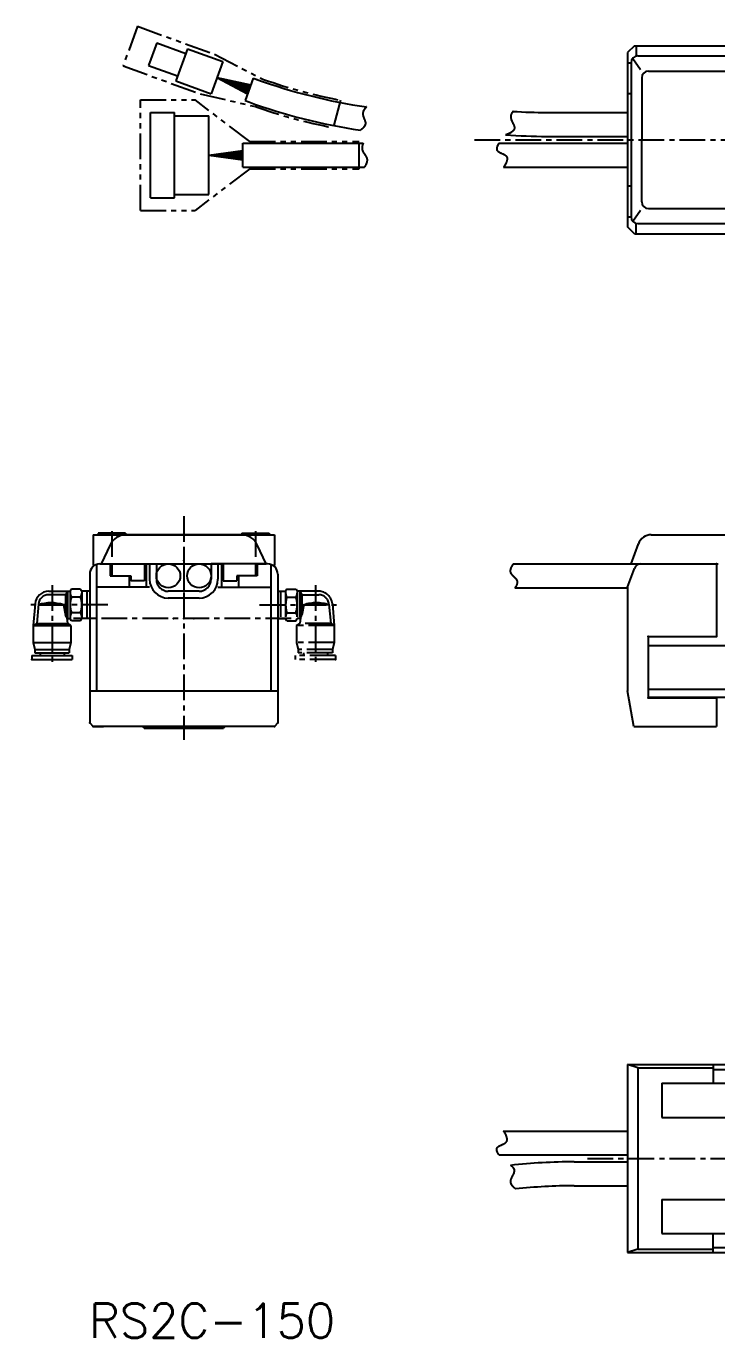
# Model space of a CAD drawing. Extents: x -697 to -136, y 122 to 519.
# Drawn here: x -696.9 to -495, y 121.5 to 505 of the extents above; entities that cross this region are included whole.
import ezdxf

# ---------------------------------------------------------------- set-up
doc = ezdxf.new("R2010")
doc.units = 0
for name, pattern in [('CENTER', [12, 7.5, -1.5, 1.5, -1.5]), ('CONTINOUS', [0]), ('PHANTOM', [15, 7.5, -1.5, 1.5, -1.5, 1.5, -1.5])]:
    doc.linetypes.add(name, pattern=pattern)
doc.layers.get('0').update_dxf_attribs({"linetype": 'CONTINUOUS'})
doc.layers.add('CENTER', color=1, linetype='CENTER')
doc.styles.get("Standard").update_dxf_attribs({"font": 'txt', "bigfont": 'EXTFONT'})

msp = doc.modelspace()

# ---------------------------------------------------------------- linework, layer by layer
at = {"color": 3, "linetype": 'PHANTOM'}
for p, q in [((-664.37, 504.99), (-668.58, 493.41)), ((-664.37, 504.99), (-641.82, 496.78)), ((-641.82, 496.78), (-627.47, 489.43)), ((-668.58, 493.41), (-646.03, 485.21)), ((-663.52, 451.13), (-663.52, 483.45)), ((-663.52, 483.45), (-647.52, 483.45)), ((-631.52, 471.25), (-647.52, 483.45)), ((-646.03, 485.21), (-630.31, 481.61)), ((-604.99, 483.34), (-607.17, 475.31)), ((-631.52, 471.25), (-599.52, 471.25)), ((-599.52, 463.33), (-599.52, 471.25)), ((-631.52, 463.33), (-647.52, 451.13)), ((-631.52, 463.33), (-599.52, 463.33)), ((-663.52, 451.13), (-647.52, 451.13)), ((-623.34, 339.79), (-621.04, 339.79)), ((-623.34, 339.79), (-623.34, 331.79)), ((-622.54, 339.79), (-622.54, 331.79)), ((-620.68, 340.41), (-621.04, 339.79)), ((-621.04, 339.79), (-621.04, 331.79)), ((-620.68, 340.41), (-618, 340.41)), ((-620.68, 338.1), (-618, 338.1)), ((-618, 340.41), (-617.64, 339.79)), ((-611.36, 339.79), (-617.64, 339.79)), ((-617.64, 339.79), (-617.64, 331.79)), ((-616.84, 339.79), (-616.26, 338.79)), ((-616.84, 339.79), (-616.84, 331.79)), ((-616.26, 338.79), (-616.26, 332.79)), ((-616.26, 338.79), (-611.35, 338.79)), ((-615.7, 335.79), (-616.26, 332.79)), ((-608.34, 335.79), (-615.7, 335.79)), ((-608.37, 336.06), (-607.84, 330.36)), ((-607.37, 336.12), (-606.84, 329.79)), ((-623.34, 331.79), (-621.04, 331.79)), ((-620.68, 331.17), (-621.04, 331.79)), ((-620.68, 333.48), (-618, 333.48)), ((-620.68, 331.17), (-618, 331.17)), ((-618, 331.17), (-617.64, 331.79)), ((-617.84, 329.79), (-616.84, 330.36)), ((-606.84, 329.79), (-617.84, 329.79)), ((-617.84, 329.79), (-617.84, 324.79)), ((-616.84, 331.79), (-617.64, 331.79)), ((-616.84, 331.79), (-616.26, 332.79)), ((-616.69, 332.06), (-616.84, 330.36)), ((-607.84, 330.36), (-616.84, 330.36)), ((-606.84, 329.79), (-607.84, 330.36)), ((-606.84, 329.79), (-606.84, 324.79)), ((-606.84, 324.79), (-617.84, 324.79)), ((-617.84, 324.79), (-617.34, 322.79)), ((-607.34, 322.79), (-617.34, 322.79)), ((-617.34, 322.79), (-617.34, 321.79)), ((-606.84, 324.79), (-607.34, 322.79)), ((-607.34, 322.79), (-607.34, 321.79)), ((-618.24, 320.99), (-618.24, 319.79)), ((-606.44, 320.99), (-618.24, 320.99)), ((-606.44, 319.79), (-618.24, 319.79)), ((-607.34, 321.79), (-617.34, 321.79)), ((-615.84, 321.79), (-615.84, 320.99)), ((-608.84, 321.79), (-608.84, 320.99)), ((-606.44, 320.99), (-606.44, 319.79))]:
    msp.add_line(p, q, dxfattribs=at)
at = {"color": 7, "linetype": 'CONTINOUS'}
for p, q in [((-658.7, 500.1), (-661.1, 493.52)), ((-658.7, 500.1), (-650.25, 497.02)), ((-519.02, 499.29), (-521.02, 497.29)), ((-519.02, 499.29), (-488.02, 499.29)), ((-518.54, 499.29), (-518.54, 496.49)), ((-649.73, 498.43), (-653.15, 489.03)), ((-649.73, 498.43), (-639.4, 494.67)), ((-521.02, 497.29), (-521.02, 446.29)), ((-519.53, 495.59), (-517.29, 492.37)), ((-518.02, 496.29), (-414.36, 496.29)), ((-503.02, 496.29), (-378.02, 496.29)), ((-661.1, 493.52), (-652.64, 490.44)), ((-639.4, 494.67), (-642.82, 485.27)), ((-521.02, 494.29), (-520.06, 494.29)), ((-520.02, 494.29), (-520.02, 449.29)), ((-514.92, 491.9), (-419.77, 491.9)), ((-653.15, 489.03), (-642.82, 485.27)), ((-641.11, 489.97), (-631.35, 487.54)), ((-641.11, 489.97), (-631.71, 486.55)), ((-641.11, 489.97), (-631.47, 487.21)), ((-641.11, 489.97), (-631.59, 486.88)), ((-641.11, 489.97), (-631.23, 487.87)), ((-641.11, 489.97), (-632.19, 485.23)), ((-641.11, 489.97), (-631.83, 486.22)), ((-641.11, 489.97), (-632.07, 485.56)), ((-641.11, 489.97), (-631.95, 485.89)), ((-641.11, 489.97), (-631.71, 486.55)), ((-630.51, 489.84), (-632.91, 483.26)), ((-630.51, 489.84), (-629.41, 489.44)), ((-516.92, 489.9), (-516.92, 471.79)), ((-632.91, 483.26), (-631.81, 482.86)), ((-521.02, 485.29), (-520.16, 485.29)), ((-660.52, 479.79), (-653.52, 479.79)), ((-660.52, 454.79), (-660.52, 479.79)), ((-653.52, 454.79), (-653.52, 479.79)), ((-544.69, 479.79), (-521.02, 479.79)), ((-653.52, 478.79), (-643.52, 478.79)), ((-643.52, 455.79), (-643.52, 478.75)), ((-544.69, 472.79), (-521.02, 472.79)), ((-516.92, 453.67), (-516.92, 471.79)), ((-643.52, 467.29), (-633.52, 468.69)), ((-643.52, 467.29), (-633.52, 468.34)), ((-643.52, 467.29), (-633.52, 467.99)), ((-633.52, 470.79), (-598.4, 470.79)), ((-633.52, 463.79), (-633.52, 470.79)), ((-558.63, 470.79), (-521.02, 470.79)), ((-643.52, 467.29), (-633.52, 467.64)), ((-643.52, 467.29), (-633.52, 466.94)), ((-643.52, 467.29), (-633.52, 466.59)), ((-643.52, 467.29), (-633.52, 466.24)), ((-643.52, 467.29), (-633.52, 465.88)), ((-643.52, 467.29), (-633.52, 467.29)), ((-643.52, 467.29), (-633.52, 467.29)), ((-633.52, 463.79), (-597.98, 463.79)), ((-557.28, 463.79), (-521.02, 463.79)), ((-521.02, 458.29), (-520.16, 458.29)), ((-660.52, 454.79), (-653.52, 454.79)), ((-653.52, 455.79), (-643.52, 455.79)), ((-521.02, 449.29), (-520.06, 449.29)), ((-519.53, 447.98), (-517.29, 451.2)), ((-514.92, 451.67), (-419.77, 451.67)), ((-519.02, 444.29), (-521.02, 446.29)), ((-518.54, 444.29), (-518.54, 447.09)), ((-518.02, 447.29), (-414.36, 447.29)), ((-503.02, 447.29), (-378.02, 447.29)), ((-519.02, 444.29), (-488.02, 444.29)), ((-667.84, 356.79), (-675.84, 356.79)), ((-675.84, 356.79), (-675.84, 356.29)), ((-667.84, 356.79), (-667.84, 356.29)), ((-633.84, 356.79), (-625.84, 356.79)), ((-633.84, 356.79), (-633.84, 356.29)), ((-625.84, 356.79), (-625.84, 356.29)), ((-677.34, 356.29), (-677.34, 347.33)), ((-677.34, 356.29), (-624.34, 356.29)), ((-674.92, 347.79), (-672.3, 353.4)), ((-633.91, 356.29), (-667.77, 356.29)), ((-667.34, 356.33), (-667.34, 356.24)), ((-634.34, 356.33), (-634.34, 356.3)), ((-626.76, 347.79), (-629.38, 353.4)), ((-624.34, 356.29), (-624.34, 347.33)), ((-520.02, 347.79), (-517.88, 353.66)), ((-514.12, 356.29), (-405.49, 356.29)), ((-676.34, 347.62), (-676.34, 310.63)), ((-675.34, 347.79), (-658.84, 347.79)), ((-674.92, 347.79), (-671.84, 347.79)), ((-672.34, 347.79), (-672.34, 344.29)), ((-671.84, 347.79), (-671.84, 344.29)), ((-662.34, 347.79), (-662.34, 342.79)), ((-662.34, 347.79), (-639.34, 347.79)), ((-661.84, 347.79), (-661.84, 340.99)), ((-660.84, 347.79), (-660.84, 343.29)), ((-658.84, 347.79), (-658.84, 343.29)), ((-642.84, 347.79), (-642.84, 343.29)), ((-626.34, 347.79), (-642.84, 347.79)), ((-640.84, 347.79), (-640.84, 343.29)), ((-639.84, 347.79), (-639.84, 340.99)), ((-639.34, 347.79), (-639.34, 342.79)), ((-629.84, 347.79), (-629.84, 344.29)), ((-629.84, 347.79), (-626.76, 347.79)), ((-629.34, 347.79), (-629.34, 344.29)), ((-625.34, 347.62), (-625.34, 310.63)), ((-554.44, 347.79), (-509.4, 347.79)), ((-521.02, 340.99), (-519.02, 346.47)), ((-520.02, 347.79), (-494.52, 347.79)), ((-517.14, 347.79), (-495.02, 347.79)), ((-495.02, 347.79), (-495.02, 326.59)), ((-678.34, 344.79), (-678.34, 303.36)), ((-672.34, 344.29), (-666.84, 344.29)), ((-671.84, 344.29), (-666.34, 344.29)), ((-666.84, 344.29), (-666.84, 340.99)), ((-666.34, 344.29), (-666.34, 342.79)), ((-662.34, 342.79), (-666.34, 342.79)), ((-639.34, 342.79), (-635.34, 342.79)), ((-635.34, 344.29), (-635.34, 342.79)), ((-629.84, 344.29), (-635.34, 344.29)), ((-629.34, 344.29), (-634.84, 344.29)), ((-634.84, 344.29), (-634.84, 340.99)), ((-623.34, 344.79), (-623.34, 301.29)), ((-690.33, 339.79), (-684.04, 339.79)), ((-685.42, 338.79), (-690.33, 338.79)), ((-684.84, 339.79), (-685.42, 338.79)), ((-685.42, 338.79), (-685.42, 332.79)), ((-684.84, 339.79), (-684.84, 331.79)), ((-683.68, 340.41), (-684.04, 339.79)), ((-684.04, 339.79), (-684.04, 331.79)), ((-681, 340.41), (-683.68, 340.41)), ((-681, 338.1), (-683.68, 338.1)), ((-681, 340.41), (-680.64, 339.79)), ((-680.64, 339.79), (-680.64, 331.79)), ((-678.34, 339.79), (-680.64, 339.79)), ((-679.14, 339.79), (-679.14, 331.79)), ((-678.34, 339.79), (-678.34, 331.79)), ((-660.84, 340.99), (-676.34, 340.99)), ((-661.84, 340.99), (-666.84, 340.99)), ((-646.34, 339.79), (-655.34, 339.79)), ((-646.34, 337.79), (-655.34, 337.79)), ((-640.84, 340.99), (-625.34, 340.99)), ((-639.84, 340.99), (-634.84, 340.99)), ((-553.98, 340.79), (-521.34, 340.79)), ((-521.02, 340.99), (-521.02, 310.63)), ((-694.31, 336.12), (-694.84, 329.79)), ((-693.32, 336.06), (-693.84, 330.36)), ((-693.34, 335.79), (-685.99, 335.79)), ((-685.99, 335.79), (-685.42, 332.79)), ((-694.84, 329.79), (-693.84, 330.36)), ((-694.84, 329.79), (-694.84, 324.79)), ((-694.84, 329.79), (-683.84, 329.79)), ((-693.84, 330.36), (-684.84, 330.36)), ((-684.84, 331.79), (-685.42, 332.79)), ((-685, 332.06), (-684.84, 330.36)), ((-684.84, 331.79), (-684.04, 331.79)), ((-683.84, 329.79), (-684.84, 330.36)), ((-683.68, 331.17), (-684.04, 331.79)), ((-683.84, 329.79), (-683.84, 324.79)), ((-681, 333.48), (-683.68, 333.48)), ((-681, 331.17), (-683.68, 331.17)), ((-681, 331.17), (-680.64, 331.79)), ((-678.34, 331.79), (-680.64, 331.79)), ((-515.02, 326.59), (-495.02, 326.59)), ((-515.02, 326.59), (-515.02, 308.59)), ((-694.84, 324.79), (-694.34, 322.79)), ((-694.84, 324.79), (-683.84, 324.79)), ((-694.34, 322.79), (-694.34, 321.79)), ((-694.34, 322.79), (-684.34, 322.79)), ((-683.84, 324.79), (-684.34, 322.79)), ((-684.34, 322.79), (-684.34, 321.79)), ((-514.82, 323.96), (-144.52, 323.96)), ((-695.24, 320.99), (-695.24, 319.79)), ((-695.24, 320.99), (-683.44, 320.99)), ((-695.24, 319.79), (-683.44, 319.79)), ((-694.34, 321.79), (-684.34, 321.79)), ((-692.84, 321.79), (-692.84, 320.99)), ((-685.84, 321.79), (-685.84, 320.99)), ((-683.44, 320.99), (-683.44, 319.79)), ((-678.34, 310.63), (-623.34, 310.63)), ((-519.19, 300.29), (-521.02, 310.63)), ((-514.82, 311.12), (-144.52, 311.12)), ((-678.34, 308.59), (-678.34, 301.29)), ((-515.02, 308.59), (-495.02, 308.59)), ((-514.82, 308.79), (-144.52, 308.79)), ((-495.02, 308.59), (-495.02, 300.29)), ((-678.34, 301.29), (-677.34, 300.29)), ((-678.34, 301.29), (-677.34, 300.29)), ((-624.34, 300.29), (-677.34, 300.29)), ((-677.34, 300.29), (-674.34, 300.29)), ((-662.84, 300.29), (-638.84, 300.29)), ((-662.44, 299.79), (-662.84, 300.19)), ((-662.44, 299.79), (-639.24, 299.79)), ((-638.84, 300.19), (-639.24, 299.79)), ((-623.34, 301.29), (-624.34, 300.29)), ((-519.19, 300.29), (-495.02, 300.29)), ((-521.02, 201.46), (-521.02, 146.46)), ((-521.02, 201.46), (-141.02, 201.46)), ((-518.02, 200.46), (-521.02, 201.46)), ((-518.02, 200.46), (-518.02, 147.46)), ((-518.02, 200.46), (-496.02, 200.46)), ((-496.02, 201.46), (-496.02, 195.96)), ((-496.02, 199.96), (-165.02, 199.96)), ((-511.02, 195.96), (-511.02, 185.96)), ((-511.02, 195.96), (-145.52, 195.96)), ((-511.02, 185.96), (-145.52, 185.96)), ((-557.28, 181.96), (-521.02, 181.96)), ((-558.63, 174.96), (-521.02, 174.96)), ((-536.69, 172.96), (-521.02, 172.96)), ((-536.69, 165.96), (-521.02, 165.96)), ((-511.02, 161.96), (-145.52, 161.96)), ((-511.02, 161.96), (-511.02, 151.96)), ((-511.02, 151.96), (-145.52, 151.96)), ((-496.02, 146.46), (-496.02, 151.96)), ((-518.02, 147.46), (-521.02, 146.46)), ((-521.02, 146.46), (-141.02, 146.46)), ((-518.02, 147.46), (-496.02, 147.46)), ((-496.02, 147.96), (-165.02, 147.96))]:
    msp.add_line(p, q, dxfattribs=at)
at = {"color": 7}
for points in [[(-597.41, 481.41, 0), (-597.44, 481.38, 0), (-597.47, 481.35, 0), (-597.49, 481.32, 0), (-597.52, 481.29, 0), (-597.55, 481.26, 0), (-597.58, 481.23, 0), (-597.61, 481.2, 0), (-597.63, 481.17, 0), (-597.66, 481.14, 0), (-597.69, 481.1, 0), (-597.71, 481.07, 0), (-597.74, 481.04, 0), (-597.77, 481.01, 0), (-597.79, 480.97, 0), (-597.82, 480.94, 0), (-597.85, 480.91, 0), (-597.87, 480.87, 0), (-597.9, 480.84, 0), (-597.92, 480.81, 0), (-597.95, 480.77, 0), (-597.97, 480.74, 0), (-598, 480.7, 0), (-598.02, 480.67, 0), (-598.04, 480.63, 0), (-598.07, 480.6, 0), (-598.09, 480.56, 0), (-598.11, 480.52, 0), (-598.13, 480.49, 0), (-598.15, 480.45, 0), (-598.17, 480.42, 0), (-598.19, 480.38, 0), (-598.21, 480.34, 0), (-598.23, 480.31, 0), (-598.25, 480.27, 0), (-598.27, 480.23, 0), (-598.28, 480.19, 0), (-598.3, 480.16, 0), (-598.32, 480.12, 0), (-598.33, 480.08, 0), (-598.35, 480.04, 0), (-598.36, 480, 0), (-598.37, 479.97, 0), (-598.38, 479.93, 0), (-598.4, 479.89, 0), (-598.41, 479.85, 0), (-598.42, 479.81, 0), (-598.43, 479.77, 0), (-598.44, 479.74, 0), (-598.44, 479.7, 0), (-598.45, 479.66, 0), (-598.46, 479.62, 0), (-598.46, 479.58, 0), (-598.47, 479.54, 0), (-598.47, 479.5, 0), (-598.47, 479.46, 0), (-598.47, 479.42, 0), (-598.47, 479.38, 0), (-598.47, 479.35, 0), (-598.47, 479.31, 0), (-598.47, 479.27, 0), (-598.47, 479.23, 0), (-598.46, 479.19, 0), (-598.46, 479.15, 0), (-598.45, 479.11, 0), (-598.45, 479.07, 0), (-598.44, 479.03, 0), (-598.43, 478.99, 0), (-598.42, 478.95, 0), (-598.41, 478.91, 0), (-598.4, 478.87, 0), (-598.39, 478.83, 0), (-598.38, 478.79, 0), (-598.37, 478.75, 0), (-598.36, 478.71, 0), (-598.35, 478.68, 0), (-598.34, 478.64, 0), (-598.32, 478.6, 0), (-598.31, 478.56, 0), (-598.3, 478.52, 0), (-598.28, 478.48, 0), (-598.27, 478.44, 0), (-598.25, 478.4, 0), (-598.24, 478.36, 0), (-598.22, 478.32, 0), (-598.21, 478.28, 0), (-598.19, 478.24, 0), (-598.17, 478.2, 0), (-598.16, 478.16, 0), (-598.14, 478.12, 0), (-598.13, 478.08, 0), (-598.11, 478.04, 0), (-598.09, 478, 0), (-598.08, 477.96, 0), (-598.06, 477.92, 0), (-598.04, 477.88, 0), (-598.03, 477.85, 0), (-598.01, 477.81, 0), (-598, 477.77, 0), (-597.98, 477.73, 0), (-597.97, 477.69, 0), (-597.95, 477.65, 0), (-597.93, 477.61, 0), (-597.92, 477.57, 0), (-597.9, 477.53, 0), (-597.89, 477.49, 0), (-597.88, 477.45, 0), (-597.86, 477.41, 0), (-597.85, 477.37, 0), (-597.84, 477.34, 0), (-597.83, 477.3, 0), (-597.81, 477.26, 0), (-597.8, 477.22, 0), (-597.79, 477.18, 0), (-597.78, 477.14, 0), (-597.77, 477.1, 0), (-597.76, 477.06, 0), (-597.75, 477.03, 0), (-597.75, 476.99, 0), (-597.74, 476.95, 0), (-597.73, 476.91, 0), (-597.73, 476.87, 0), (-597.72, 476.83, 0), (-597.72, 476.8, 0), (-597.71, 476.76, 0), (-597.71, 476.72, 0), (-597.71, 476.68, 0), (-597.71, 476.64, 0), (-597.71, 476.61, 0), (-597.71, 476.57, 0), (-597.71, 476.53, 0), (-597.71, 476.49, 0), (-597.72, 476.46, 0), (-597.72, 476.42, 0), (-597.73, 476.38, 0), (-597.74, 476.35, 0), (-597.74, 476.31, 0), (-597.75, 476.27, 0), (-597.76, 476.23, 0), (-597.77, 476.2, 0), (-597.79, 476.16, 0), (-597.8, 476.12, 0), (-597.81, 476.09, 0), (-597.83, 476.05, 0), (-597.84, 476.01, 0), (-597.86, 475.98, 0), (-597.88, 475.94, 0), (-597.89, 475.91, 0), (-597.91, 475.87, 0), (-597.93, 475.84, 0), (-597.95, 475.8, 0), (-597.97, 475.77, 0), (-598, 475.73, 0), (-598.02, 475.7, 0), (-598.04, 475.66, 0), (-598.07, 475.63, 0), (-598.09, 475.6, 0), (-598.11, 475.56, 0), (-598.14, 475.53, 0), (-598.17, 475.49, 0), (-598.19, 475.46, 0), (-598.22, 475.43, 0), (-598.25, 475.4, 0), (-598.27, 475.36, 0), (-598.3, 475.33, 0), (-598.33, 475.3, 0), (-598.36, 475.27, 0), (-598.39, 475.24, 0), (-598.42, 475.21, 0), (-598.45, 475.18, 0), (-598.48, 475.15, 0), (-598.51, 475.12, 0), (-598.55, 475.09, 0), (-598.58, 475.06, 0), (-598.61, 475.03, 0), (-598.64, 475, 0), (-598.68, 474.97, 0), (-598.71, 474.94, 0), (-598.74, 474.92, 0), (-598.77, 474.89, 0), (-598.81, 474.86, 0), (-598.84, 474.84, 0), (-598.88, 474.81, 0), (-598.91, 474.78, 0), (-598.94, 474.76, 0), (-598.98, 474.73, 0), (-599.01, 474.71, 0), (-599.04, 474.69, 0), (-599.08, 474.66, 0), (-599.11, 474.64, 0), (-599.14, 474.62, 0), (-599.18, 474.59, 0)], [(-554.52, 480.09, 0), (-554.55, 480.06, 0), (-554.58, 480.02, 0), (-554.61, 479.99, 0), (-554.64, 479.96, 0), (-554.67, 479.92, 0), (-554.7, 479.89, 0), (-554.73, 479.85, 0), (-554.75, 479.81, 0), (-554.78, 479.78, 0), (-554.8, 479.74, 0), (-554.83, 479.7, 0), (-554.86, 479.66, 0), (-554.88, 479.62, 0), (-554.9, 479.58, 0), (-554.93, 479.55, 0), (-554.95, 479.5, 0), (-554.97, 479.46, 0), (-554.99, 479.42, 0), (-555.01, 479.38, 0), (-555.03, 479.34, 0), (-555.05, 479.3, 0), (-555.07, 479.26, 0), (-555.08, 479.21, 0), (-555.1, 479.17, 0), (-555.11, 479.13, 0), (-555.13, 479.08, 0), (-555.14, 479.04, 0), (-555.15, 479, 0), (-555.16, 478.95, 0), (-555.17, 478.91, 0), (-555.18, 478.87, 0), (-555.19, 478.82, 0), (-555.2, 478.78, 0), (-555.2, 478.73, 0), (-555.21, 478.69, 0), (-555.21, 478.64, 0), (-555.22, 478.6, 0), (-555.22, 478.55, 0), (-555.22, 478.51, 0), (-555.22, 478.46, 0), (-555.21, 478.42, 0), (-555.21, 478.37, 0), (-555.21, 478.33, 0), (-555.2, 478.28, 0), (-555.19, 478.24, 0), (-555.19, 478.19, 0), (-555.18, 478.15, 0), (-555.17, 478.1, 0), (-555.16, 478.06, 0), (-555.15, 478.01, 0), (-555.14, 477.97, 0), (-555.12, 477.92, 0), (-555.11, 477.88, 0), (-555.1, 477.83, 0), (-555.08, 477.79, 0), (-555.07, 477.74, 0), (-555.05, 477.7, 0), (-555.04, 477.65, 0), (-555.02, 477.61, 0), (-555, 477.56, 0), (-554.98, 477.52, 0), (-554.97, 477.47, 0), (-554.95, 477.43, 0), (-554.93, 477.38, 0), (-554.91, 477.34, 0), (-554.89, 477.29, 0), (-554.87, 477.25, 0), (-554.85, 477.2, 0), (-554.83, 477.16, 0), (-554.8, 477.12, 0), (-554.78, 477.07, 0), (-554.76, 477.03, 0), (-554.74, 476.98, 0), (-554.72, 476.94, 0), (-554.7, 476.89, 0), (-554.68, 476.85, 0), (-554.65, 476.81, 0), (-554.63, 476.76, 0), (-554.61, 476.72, 0), (-554.59, 476.68, 0), (-554.57, 476.63, 0), (-554.55, 476.59, 0), (-554.52, 476.55, 0), (-554.5, 476.5, 0), (-554.48, 476.46, 0), (-554.46, 476.42, 0), (-554.44, 476.37, 0), (-554.42, 476.33, 0), (-554.4, 476.29, 0), (-554.38, 476.25, 0), (-554.37, 476.21, 0), (-554.35, 476.16, 0), (-554.33, 476.12, 0), (-554.31, 476.08, 0), (-554.3, 476.04, 0), (-554.28, 476, 0), (-554.27, 475.96, 0), (-554.25, 475.91, 0), (-554.24, 475.87, 0), (-554.22, 475.83, 0), (-554.21, 475.79, 0), (-554.2, 475.75, 0), (-554.19, 475.71, 0), (-554.18, 475.67, 0), (-554.17, 475.63, 0), (-554.16, 475.59, 0), (-554.15, 475.55, 0), (-554.15, 475.51, 0), (-554.14, 475.48, 0), (-554.14, 475.44, 0), (-554.13, 475.4, 0), (-554.13, 475.36, 0), (-554.13, 475.32, 0), (-554.13, 475.28, 0), (-554.13, 475.25, 0), (-554.13, 475.21, 0), (-554.13, 475.17, 0), (-554.14, 475.13, 0), (-554.14, 475.1, 0), (-554.15, 475.06, 0), (-554.16, 475.02, 0), (-554.17, 474.99, 0), (-554.18, 474.95, 0), (-554.2, 474.92, 0), (-554.21, 474.88, 0), (-554.22, 474.84, 0), (-554.24, 474.81, 0), (-554.26, 474.77, 0), (-554.28, 474.74, 0), (-554.3, 474.71, 0), (-554.32, 474.67, 0), (-554.34, 474.64, 0), (-554.36, 474.6, 0), (-554.39, 474.57, 0), (-554.41, 474.54, 0), (-554.44, 474.51, 0), (-554.47, 474.47, 0), (-554.5, 474.44, 0), (-554.52, 474.41, 0), (-554.55, 474.38, 0), (-554.59, 474.35, 0), (-554.62, 474.32, 0), (-554.65, 474.29, 0), (-554.68, 474.25, 0), (-554.72, 474.23, 0), (-554.75, 474.2, 0), (-554.79, 474.17, 0), (-554.83, 474.14, 0), (-554.86, 474.11, 0), (-554.9, 474.08, 0), (-554.94, 474.05, 0), (-554.98, 474.02, 0), (-555.02, 474, 0), (-555.06, 473.97, 0), (-555.1, 473.94, 0), (-555.14, 473.92, 0), (-555.18, 473.89, 0), (-555.22, 473.86, 0), (-555.27, 473.84, 0), (-555.31, 473.81, 0), (-555.35, 473.79, 0), (-555.4, 473.76, 0), (-555.44, 473.74, 0), (-555.49, 473.72, 0), (-555.53, 473.69, 0), (-555.58, 473.67, 0), (-555.62, 473.65, 0), (-555.67, 473.62, 0), (-555.71, 473.6, 0), (-555.76, 473.58, 0), (-555.8, 473.56, 0), (-555.85, 473.54, 0), (-555.89, 473.52, 0), (-555.94, 473.5, 0), (-555.99, 473.48, 0), (-556.03, 473.46, 0), (-556.08, 473.44, 0), (-556.12, 473.42, 0), (-556.17, 473.4, 0), (-556.22, 473.39, 0), (-556.26, 473.37, 0), (-556.31, 473.35, 0), (-556.35, 473.34, 0), (-556.4, 473.32, 0), (-556.44, 473.31, 0), (-556.48, 473.29, 0), (-556.53, 473.27, 0), (-556.57, 473.26, 0), (-556.62, 473.25, 0), (-556.66, 473.23, 0), (-556.7, 473.22, 0)], [(-598.38, 470.79, 0), (-598.39, 470.75, 0), (-598.41, 470.71, 0), (-598.42, 470.68, 0), (-598.44, 470.64, 0), (-598.45, 470.6, 0), (-598.46, 470.57, 0), (-598.48, 470.53, 0), (-598.49, 470.49, 0), (-598.5, 470.45, 0), (-598.51, 470.41, 0), (-598.52, 470.38, 0), (-598.54, 470.34, 0), (-598.55, 470.3, 0), (-598.56, 470.26, 0), (-598.57, 470.22, 0), (-598.58, 470.18, 0), (-598.59, 470.14, 0), (-598.6, 470.1, 0), (-598.61, 470.06, 0), (-598.62, 470.02, 0), (-598.62, 469.99, 0), (-598.63, 469.94, 0), (-598.64, 469.91, 0), (-598.64, 469.87, 0), (-598.65, 469.83, 0), (-598.66, 469.79, 0), (-598.66, 469.75, 0), (-598.67, 469.71, 0), (-598.67, 469.67, 0), (-598.67, 469.63, 0), (-598.68, 469.59, 0), (-598.68, 469.55, 0), (-598.68, 469.51, 0), (-598.68, 469.47, 0), (-598.69, 469.43, 0), (-598.69, 469.39, 0), (-598.69, 469.35, 0), (-598.69, 469.31, 0), (-598.68, 469.27, 0), (-598.68, 469.23, 0), (-598.68, 469.19, 0), (-598.68, 469.16, 0), (-598.67, 469.12, 0), (-598.67, 469.08, 0), (-598.66, 469.04, 0), (-598.66, 469, 0), (-598.65, 468.96, 0), (-598.64, 468.93, 0), (-598.63, 468.89, 0), (-598.63, 468.85, 0), (-598.62, 468.81, 0), (-598.61, 468.78, 0), (-598.6, 468.74, 0), (-598.58, 468.7, 0), (-598.57, 468.67, 0), (-598.56, 468.63, 0), (-598.54, 468.6, 0), (-598.53, 468.56, 0), (-598.51, 468.52, 0), (-598.5, 468.49, 0), (-598.48, 468.45, 0), (-598.47, 468.42, 0), (-598.45, 468.38, 0), (-598.43, 468.35, 0), (-598.41, 468.31, 0), (-598.39, 468.28, 0), (-598.38, 468.24, 0), (-598.36, 468.21, 0), (-598.34, 468.17, 0), (-598.32, 468.14, 0), (-598.3, 468.1, 0), (-598.28, 468.07, 0), (-598.25, 468.04, 0), (-598.23, 468, 0), (-598.21, 467.97, 0), (-598.19, 467.94, 0), (-598.17, 467.9, 0), (-598.15, 467.87, 0), (-598.12, 467.83, 0), (-598.1, 467.8, 0), (-598.08, 467.77, 0), (-598.06, 467.74, 0), (-598.03, 467.7, 0), (-598.01, 467.67, 0), (-597.99, 467.63, 0), (-597.96, 467.6, 0), (-597.94, 467.57, 0), (-597.92, 467.54, 0), (-597.89, 467.5, 0), (-597.87, 467.47, 0), (-597.85, 467.44, 0), (-597.83, 467.4, 0), (-597.8, 467.37, 0), (-597.78, 467.34, 0), (-597.76, 467.3, 0), (-597.74, 467.27, 0), (-597.72, 467.24, 0), (-597.69, 467.2, 0), (-597.67, 467.17, 0), (-597.65, 467.14, 0), (-597.63, 467.1, 0), (-597.61, 467.07, 0), (-597.59, 467.04, 0), (-597.57, 467, 0), (-597.55, 466.97, 0), (-597.53, 466.93, 0), (-597.51, 466.9, 0), (-597.49, 466.87, 0), (-597.47, 466.83, 0), (-597.46, 466.8, 0), (-597.44, 466.76, 0), (-597.42, 466.73, 0), (-597.41, 466.69, 0), (-597.39, 466.66, 0), (-597.38, 466.62, 0), (-597.36, 466.59, 0), (-597.35, 466.55, 0), (-597.34, 466.52, 0), (-597.32, 466.48, 0), (-597.31, 466.44, 0), (-597.3, 466.41, 0), (-597.29, 466.37, 0), (-597.28, 466.34, 0), (-597.27, 466.3, 0), (-597.27, 466.26, 0), (-597.26, 466.23, 0), (-597.25, 466.19, 0), (-597.25, 466.15, 0), (-597.24, 466.11, 0), (-597.24, 466.08, 0), (-597.23, 466.04, 0), (-597.23, 466, 0), (-597.23, 465.96, 0), (-597.23, 465.92, 0), (-597.23, 465.89, 0), (-597.23, 465.85, 0), (-597.23, 465.81, 0), (-597.23, 465.77, 0), (-597.23, 465.73, 0), (-597.24, 465.69, 0), (-597.24, 465.65, 0), (-597.24, 465.62, 0), (-597.25, 465.58, 0), (-597.25, 465.54, 0), (-597.26, 465.5, 0), (-597.27, 465.46, 0), (-597.27, 465.42, 0), (-597.28, 465.38, 0), (-597.29, 465.34, 0), (-597.3, 465.3, 0), (-597.31, 465.26, 0), (-597.32, 465.22, 0), (-597.33, 465.18, 0), (-597.34, 465.14, 0), (-597.35, 465.11, 0), (-597.36, 465.07, 0), (-597.37, 465.03, 0), (-597.38, 464.99, 0), (-597.4, 464.95, 0), (-597.41, 464.91, 0), (-597.42, 464.87, 0), (-597.44, 464.83, 0), (-597.45, 464.8, 0), (-597.47, 464.76, 0), (-597.48, 464.72, 0), (-597.5, 464.68, 0), (-597.52, 464.64, 0), (-597.53, 464.6, 0), (-597.55, 464.57, 0), (-597.57, 464.53, 0), (-597.59, 464.49, 0), (-597.6, 464.45, 0), (-597.62, 464.42, 0), (-597.64, 464.38, 0), (-597.66, 464.34, 0), (-597.68, 464.31, 0), (-597.7, 464.27, 0), (-597.72, 464.23, 0), (-597.74, 464.2, 0), (-597.75, 464.16, 0), (-597.77, 464.13, 0), (-597.79, 464.09, 0), (-597.82, 464.06, 0), (-597.84, 464.02, 0), (-597.86, 463.99, 0), (-597.88, 463.95, 0), (-597.9, 463.92, 0), (-597.92, 463.89, 0), (-597.94, 463.85, 0), (-597.96, 463.82, 0), (-597.98, 463.79, 0)], [(-558.63, 470.79, 0), (-558.66, 470.75, 0), (-558.69, 470.71, 0), (-558.72, 470.67, 0), (-558.74, 470.63, 0), (-558.77, 470.59, 0), (-558.79, 470.55, 0), (-558.82, 470.51, 0), (-558.85, 470.47, 0), (-558.87, 470.43, 0), (-558.9, 470.38, 0), (-558.92, 470.34, 0), (-558.95, 470.3, 0), (-558.97, 470.25, 0), (-558.99, 470.21, 0), (-559.02, 470.16, 0), (-559.04, 470.12, 0), (-559.06, 470.07, 0), (-559.08, 470.02, 0), (-559.11, 469.98, 0), (-559.12, 469.93, 0), (-559.14, 469.89, 0), (-559.16, 469.84, 0), (-559.18, 469.79, 0), (-559.2, 469.75, 0), (-559.21, 469.7, 0), (-559.23, 469.65, 0), (-559.24, 469.61, 0), (-559.25, 469.56, 0), (-559.26, 469.52, 0), (-559.27, 469.47, 0), (-559.28, 469.43, 0), (-559.29, 469.38, 0), (-559.3, 469.34, 0), (-559.3, 469.29, 0), (-559.31, 469.25, 0), (-559.31, 469.21, 0), (-559.31, 469.16, 0), (-559.31, 469.12, 0), (-559.31, 469.08, 0), (-559.31, 469.04, 0), (-559.3, 469, 0), (-559.29, 468.96, 0), (-559.29, 468.92, 0), (-559.28, 468.88, 0), (-559.26, 468.85, 0), (-559.25, 468.81, 0), (-559.24, 468.77, 0), (-559.22, 468.74, 0), (-559.2, 468.7, 0), (-559.18, 468.67, 0), (-559.16, 468.64, 0), (-559.14, 468.61, 0), (-559.11, 468.58, 0), (-559.09, 468.55, 0), (-559.06, 468.52, 0), (-559.03, 468.49, 0), (-559, 468.46, 0), (-558.97, 468.43, 0), (-558.94, 468.4, 0), (-558.9, 468.37, 0), (-558.87, 468.35, 0), (-558.83, 468.32, 0), (-558.8, 468.3, 0), (-558.76, 468.27, 0), (-558.72, 468.25, 0), (-558.68, 468.22, 0), (-558.64, 468.2, 0), (-558.6, 468.17, 0), (-558.56, 468.15, 0), (-558.51, 468.13, 0), (-558.47, 468.1, 0), (-558.43, 468.08, 0), (-558.38, 468.06, 0), (-558.34, 468.04, 0), (-558.29, 468.02, 0), (-558.25, 467.99, 0), (-558.2, 467.97, 0), (-558.15, 467.95, 0), (-558.11, 467.93, 0), (-558.06, 467.91, 0), (-558.01, 467.89, 0), (-557.96, 467.87, 0), (-557.92, 467.85, 0), (-557.87, 467.83, 0), (-557.82, 467.81, 0), (-557.77, 467.79, 0), (-557.73, 467.76, 0), (-557.68, 467.74, 0), (-557.63, 467.72, 0), (-557.58, 467.7, 0), (-557.53, 467.68, 0), (-557.49, 467.66, 0), (-557.44, 467.64, 0), (-557.39, 467.61, 0), (-557.35, 467.59, 0), (-557.3, 467.57, 0), (-557.26, 467.55, 0), (-557.21, 467.53, 0), (-557.17, 467.5, 0), (-557.12, 467.48, 0), (-557.08, 467.46, 0), (-557.04, 467.43, 0), (-557, 467.41, 0), (-556.96, 467.38, 0), (-556.92, 467.36, 0), (-556.88, 467.33, 0), (-556.84, 467.31, 0), (-556.8, 467.28, 0), (-556.77, 467.25, 0), (-556.73, 467.22, 0), (-556.7, 467.2, 0), (-556.66, 467.17, 0), (-556.63, 467.14, 0), (-556.6, 467.11, 0), (-556.57, 467.08, 0), (-556.54, 467.05, 0), (-556.51, 467.01, 0), (-556.49, 466.98, 0), (-556.47, 466.95, 0), (-556.44, 466.92, 0), (-556.42, 466.88, 0), (-556.4, 466.84, 0), (-556.38, 466.81, 0), (-556.37, 466.77, 0), (-556.35, 466.73, 0), (-556.34, 466.7, 0), (-556.33, 466.66, 0), (-556.31, 466.62, 0), (-556.3, 466.58, 0), (-556.29, 466.54, 0), (-556.29, 466.5, 0), (-556.28, 466.45, 0), (-556.27, 466.41, 0), (-556.27, 466.37, 0), (-556.27, 466.33, 0), (-556.27, 466.28, 0), (-556.27, 466.24, 0), (-556.27, 466.19, 0), (-556.27, 466.15, 0), (-556.27, 466.11, 0), (-556.28, 466.06, 0), (-556.28, 466.01, 0), (-556.29, 465.97, 0), (-556.29, 465.92, 0), (-556.3, 465.88, 0), (-556.31, 465.83, 0), (-556.32, 465.78, 0), (-556.33, 465.73, 0), (-556.34, 465.69, 0), (-556.35, 465.64, 0), (-556.36, 465.59, 0), (-556.38, 465.54, 0), (-556.39, 465.5, 0), (-556.41, 465.45, 0), (-556.42, 465.4, 0), (-556.44, 465.35, 0), (-556.46, 465.3, 0), (-556.48, 465.25, 0), (-556.49, 465.21, 0), (-556.51, 465.16, 0), (-556.53, 465.11, 0), (-556.55, 465.06, 0), (-556.57, 465.01, 0), (-556.59, 464.96, 0), (-556.62, 464.92, 0), (-556.64, 464.87, 0), (-556.66, 464.82, 0), (-556.68, 464.77, 0), (-556.71, 464.73, 0), (-556.73, 464.68, 0), (-556.76, 464.63, 0), (-556.78, 464.59, 0), (-556.81, 464.54, 0), (-556.83, 464.5, 0), (-556.86, 464.45, 0), (-556.88, 464.41, 0), (-556.91, 464.36, 0), (-556.93, 464.32, 0), (-556.96, 464.27, 0), (-556.99, 464.23, 0), (-557.01, 464.19, 0), (-557.04, 464.14, 0), (-557.07, 464.1, 0), (-557.09, 464.06, 0), (-557.12, 464.02, 0), (-557.15, 463.98, 0), (-557.17, 463.94, 0), (-557.2, 463.9, 0), (-557.23, 463.86, 0), (-557.25, 463.82, 0), (-557.28, 463.79, 0)], [(-554.44, 347.79, 0), (-554.46, 347.75, 0), (-554.49, 347.72, 0), (-554.52, 347.69, 0), (-554.54, 347.65, 0), (-554.57, 347.62, 0), (-554.59, 347.58, 0), (-554.62, 347.55, 0), (-554.64, 347.51, 0), (-554.67, 347.48, 0), (-554.69, 347.44, 0), (-554.72, 347.4, 0), (-554.74, 347.37, 0), (-554.77, 347.33, 0), (-554.79, 347.29, 0), (-554.82, 347.25, 0), (-554.84, 347.21, 0), (-554.86, 347.18, 0), (-554.89, 347.14, 0), (-554.91, 347.1, 0), (-554.93, 347.06, 0), (-554.96, 347.02, 0), (-554.98, 346.98, 0), (-555, 346.94, 0), (-555.02, 346.9, 0), (-555.04, 346.86, 0), (-555.06, 346.82, 0), (-555.08, 346.78, 0), (-555.1, 346.74, 0), (-555.12, 346.7, 0), (-555.14, 346.66, 0), (-555.15, 346.62, 0), (-555.17, 346.57, 0), (-555.19, 346.53, 0), (-555.2, 346.49, 0), (-555.22, 346.45, 0), (-555.23, 346.41, 0), (-555.25, 346.37, 0), (-555.26, 346.33, 0), (-555.27, 346.29, 0), (-555.28, 346.25, 0), (-555.29, 346.2, 0), (-555.3, 346.16, 0), (-555.31, 346.12, 0), (-555.32, 346.08, 0), (-555.33, 346.04, 0), (-555.34, 346, 0), (-555.34, 345.96, 0), (-555.35, 345.92, 0), (-555.35, 345.88, 0), (-555.36, 345.84, 0), (-555.36, 345.8, 0), (-555.36, 345.76, 0), (-555.36, 345.72, 0), (-555.36, 345.68, 0), (-555.36, 345.64, 0), (-555.35, 345.6, 0), (-555.35, 345.56, 0), (-555.34, 345.53, 0), (-555.34, 345.49, 0), (-555.33, 345.45, 0), (-555.32, 345.41, 0), (-555.31, 345.38, 0), (-555.3, 345.34, 0), (-555.29, 345.3, 0), (-555.28, 345.27, 0), (-555.26, 345.23, 0), (-555.25, 345.2, 0), (-555.23, 345.16, 0), (-555.22, 345.12, 0), (-555.2, 345.09, 0), (-555.18, 345.06, 0), (-555.16, 345.02, 0), (-555.14, 344.99, 0), (-555.11, 344.95, 0), (-555.09, 344.92, 0), (-555.07, 344.89, 0), (-555.05, 344.85, 0), (-555.02, 344.82, 0), (-555, 344.79, 0), (-554.97, 344.75, 0), (-554.94, 344.72, 0), (-554.92, 344.69, 0), (-554.89, 344.66, 0), (-554.86, 344.63, 0), (-554.83, 344.59, 0), (-554.8, 344.56, 0), (-554.77, 344.53, 0), (-554.74, 344.5, 0), (-554.71, 344.47, 0), (-554.68, 344.44, 0), (-554.65, 344.4, 0), (-554.62, 344.37, 0), (-554.59, 344.34, 0), (-554.55, 344.31, 0), (-554.52, 344.28, 0), (-554.49, 344.25, 0), (-554.46, 344.22, 0), (-554.42, 344.19, 0), (-554.39, 344.16, 0), (-554.36, 344.13, 0), (-554.33, 344.1, 0), (-554.29, 344.06, 0), (-554.26, 344.03, 0), (-554.23, 344, 0), (-554.2, 343.97, 0), (-554.16, 343.94, 0), (-554.13, 343.91, 0), (-554.1, 343.88, 0), (-554.07, 343.85, 0), (-554.03, 343.82, 0), (-554, 343.78, 0), (-553.97, 343.75, 0), (-553.94, 343.72, 0), (-553.91, 343.69, 0), (-553.88, 343.66, 0), (-553.85, 343.63, 0), (-553.82, 343.59, 0), (-553.79, 343.56, 0), (-553.77, 343.53, 0), (-553.74, 343.5, 0), (-553.71, 343.46, 0), (-553.69, 343.43, 0), (-553.66, 343.4, 0), (-553.63, 343.36, 0), (-553.61, 343.33, 0), (-553.59, 343.3, 0), (-553.56, 343.26, 0), (-553.54, 343.23, 0), (-553.52, 343.19, 0), (-553.5, 343.16, 0), (-553.48, 343.12, 0), (-553.46, 343.09, 0), (-553.45, 343.05, 0), (-553.43, 343.02, 0), (-553.41, 342.98, 0), (-553.4, 342.95, 0), (-553.38, 342.91, 0), (-553.37, 342.87, 0), (-553.36, 342.83, 0), (-553.35, 342.8, 0), (-553.34, 342.76, 0), (-553.33, 342.72, 0), (-553.33, 342.68, 0), (-553.32, 342.64, 0), (-553.32, 342.6, 0), (-553.31, 342.56, 0), (-553.31, 342.52, 0), (-553.31, 342.49, 0), (-553.31, 342.44, 0), (-553.31, 342.4, 0), (-553.31, 342.36, 0), (-553.32, 342.32, 0), (-553.32, 342.28, 0), (-553.33, 342.24, 0), (-553.33, 342.2, 0), (-553.34, 342.16, 0), (-553.35, 342.12, 0), (-553.36, 342.07, 0), (-553.37, 342.03, 0), (-553.38, 341.99, 0), (-553.39, 341.95, 0), (-553.4, 341.91, 0), (-553.41, 341.87, 0), (-553.42, 341.82, 0), (-553.44, 341.78, 0), (-553.45, 341.74, 0), (-553.47, 341.7, 0), (-553.48, 341.66, 0), (-553.5, 341.62, 0), (-553.52, 341.58, 0), (-553.54, 341.54, 0), (-553.55, 341.5, 0), (-553.57, 341.46, 0), (-553.59, 341.42, 0), (-553.61, 341.38, 0), (-553.63, 341.34, 0), (-553.65, 341.3, 0), (-553.67, 341.26, 0), (-553.7, 341.22, 0), (-553.72, 341.18, 0), (-553.74, 341.14, 0), (-553.76, 341.11, 0), (-553.79, 341.07, 0), (-553.81, 341.03, 0), (-553.83, 341, 0), (-553.86, 340.96, 0), (-553.88, 340.92, 0), (-553.9, 340.89, 0), (-553.93, 340.86, 0), (-553.95, 340.82, 0), (-553.98, 340.79, 0)], [(-558.63, 174.96, 0), (-558.66, 175, 0), (-558.69, 175.04, 0), (-558.72, 175.08, 0), (-558.74, 175.12, 0), (-558.77, 175.16, 0), (-558.79, 175.2, 0), (-558.82, 175.24, 0), (-558.85, 175.28, 0), (-558.87, 175.32, 0), (-558.9, 175.37, 0), (-558.92, 175.41, 0), (-558.95, 175.45, 0), (-558.97, 175.5, 0), (-558.99, 175.54, 0), (-559.02, 175.59, 0), (-559.04, 175.63, 0), (-559.06, 175.68, 0), (-559.08, 175.73, 0), (-559.11, 175.77, 0), (-559.12, 175.82, 0), (-559.14, 175.86, 0), (-559.16, 175.91, 0), (-559.18, 175.96, 0), (-559.2, 176, 0), (-559.21, 176.05, 0), (-559.23, 176.09, 0), (-559.24, 176.14, 0), (-559.25, 176.19, 0), (-559.26, 176.23, 0), (-559.27, 176.28, 0), (-559.28, 176.32, 0), (-559.29, 176.37, 0), (-559.3, 176.41, 0), (-559.3, 176.46, 0), (-559.31, 176.5, 0), (-559.31, 176.54, 0), (-559.31, 176.59, 0), (-559.31, 176.63, 0), (-559.31, 176.67, 0), (-559.31, 176.71, 0), (-559.3, 176.75, 0), (-559.29, 176.79, 0), (-559.29, 176.83, 0), (-559.28, 176.87, 0), (-559.26, 176.9, 0), (-559.25, 176.94, 0), (-559.24, 176.98, 0), (-559.22, 177.01, 0), (-559.2, 177.04, 0), (-559.18, 177.08, 0), (-559.16, 177.11, 0), (-559.14, 177.14, 0), (-559.11, 177.17, 0), (-559.09, 177.2, 0), (-559.06, 177.23, 0), (-559.03, 177.26, 0), (-559, 177.29, 0), (-558.97, 177.32, 0), (-558.94, 177.35, 0), (-558.9, 177.38, 0), (-558.87, 177.4, 0), (-558.83, 177.43, 0), (-558.8, 177.45, 0), (-558.76, 177.48, 0), (-558.72, 177.5, 0), (-558.68, 177.53, 0), (-558.64, 177.55, 0), (-558.6, 177.58, 0), (-558.56, 177.6, 0), (-558.51, 177.62, 0), (-558.47, 177.65, 0), (-558.43, 177.67, 0), (-558.38, 177.69, 0), (-558.34, 177.71, 0), (-558.29, 177.73, 0), (-558.25, 177.75, 0), (-558.2, 177.78, 0), (-558.15, 177.8, 0), (-558.11, 177.82, 0), (-558.06, 177.84, 0), (-558.01, 177.86, 0), (-557.96, 177.88, 0), (-557.92, 177.9, 0), (-557.87, 177.92, 0), (-557.82, 177.94, 0), (-557.77, 177.96, 0), (-557.73, 177.99, 0), (-557.68, 178.01, 0), (-557.63, 178.03, 0), (-557.58, 178.05, 0), (-557.53, 178.07, 0), (-557.49, 178.09, 0), (-557.44, 178.11, 0), (-557.39, 178.13, 0), (-557.35, 178.16, 0), (-557.3, 178.18, 0), (-557.26, 178.2, 0), (-557.21, 178.22, 0), (-557.17, 178.25, 0), (-557.12, 178.27, 0), (-557.08, 178.29, 0), (-557.04, 178.32, 0), (-557, 178.34, 0), (-556.96, 178.37, 0), (-556.92, 178.39, 0), (-556.88, 178.42, 0), (-556.84, 178.44, 0), (-556.8, 178.47, 0), (-556.77, 178.5, 0), (-556.73, 178.53, 0), (-556.7, 178.55, 0), (-556.66, 178.58, 0), (-556.63, 178.61, 0), (-556.6, 178.64, 0), (-556.57, 178.67, 0), (-556.54, 178.7, 0), (-556.51, 178.74, 0), (-556.49, 178.77, 0), (-556.47, 178.8, 0), (-556.44, 178.84, 0), (-556.42, 178.87, 0), (-556.4, 178.91, 0), (-556.38, 178.94, 0), (-556.37, 178.98, 0), (-556.35, 179.02, 0), (-556.34, 179.05, 0), (-556.33, 179.09, 0), (-556.31, 179.13, 0), (-556.3, 179.17, 0), (-556.29, 179.21, 0), (-556.29, 179.25, 0), (-556.28, 179.29, 0), (-556.27, 179.34, 0), (-556.27, 179.38, 0), (-556.27, 179.42, 0), (-556.27, 179.47, 0), (-556.27, 179.51, 0), (-556.27, 179.56, 0), (-556.27, 179.6, 0), (-556.27, 179.64, 0), (-556.28, 179.69, 0), (-556.28, 179.74, 0), (-556.29, 179.78, 0), (-556.29, 179.83, 0), (-556.3, 179.88, 0), (-556.31, 179.92, 0), (-556.32, 179.97, 0), (-556.33, 180.02, 0), (-556.34, 180.06, 0), (-556.35, 180.11, 0), (-556.36, 180.16, 0), (-556.38, 180.21, 0), (-556.39, 180.25, 0), (-556.41, 180.3, 0), (-556.42, 180.35, 0), (-556.44, 180.4, 0), (-556.46, 180.45, 0), (-556.48, 180.5, 0), (-556.49, 180.54, 0), (-556.51, 180.59, 0), (-556.53, 180.64, 0), (-556.55, 180.69, 0), (-556.57, 180.74, 0), (-556.59, 180.78, 0), (-556.62, 180.83, 0), (-556.64, 180.88, 0), (-556.66, 180.93, 0), (-556.68, 180.97, 0), (-556.71, 181.02, 0), (-556.73, 181.07, 0), (-556.76, 181.11, 0), (-556.78, 181.16, 0), (-556.81, 181.21, 0), (-556.83, 181.25, 0), (-556.86, 181.3, 0), (-556.88, 181.34, 0), (-556.91, 181.39, 0), (-556.93, 181.43, 0), (-556.96, 181.47, 0), (-556.99, 181.52, 0), (-557.01, 181.56, 0), (-557.04, 181.6, 0), (-557.07, 181.65, 0), (-557.09, 181.69, 0), (-557.12, 181.73, 0), (-557.15, 181.77, 0), (-557.17, 181.81, 0), (-557.2, 181.85, 0), (-557.23, 181.89, 0), (-557.25, 181.93, 0), (-557.28, 181.96, 0)], [(-553.79, 165.05, 0), (-553.82, 165.07, 0), (-553.86, 165.09, 0), (-553.89, 165.12, 0), (-553.92, 165.15, 0), (-553.96, 165.17, 0), (-553.99, 165.2, 0), (-554.02, 165.22, 0), (-554.06, 165.25, 0), (-554.09, 165.28, 0), (-554.12, 165.31, 0), (-554.16, 165.34, 0), (-554.19, 165.36, 0), (-554.22, 165.39, 0), (-554.26, 165.42, 0), (-554.29, 165.45, 0), (-554.32, 165.48, 0), (-554.35, 165.51, 0), (-554.38, 165.55, 0), (-554.41, 165.58, 0), (-554.45, 165.61, 0), (-554.48, 165.64, 0), (-554.51, 165.68, 0), (-554.53, 165.71, 0), (-554.57, 165.74, 0), (-554.59, 165.78, 0), (-554.62, 165.81, 0), (-554.65, 165.84, 0), (-554.68, 165.88, 0), (-554.71, 165.91, 0), (-554.73, 165.95, 0), (-554.76, 165.98, 0), (-554.78, 166.02, 0), (-554.81, 166.06, 0), (-554.83, 166.09, 0), (-554.86, 166.13, 0), (-554.88, 166.16, 0), (-554.9, 166.2, 0), (-554.92, 166.24, 0), (-554.95, 166.28, 0), (-554.97, 166.31, 0), (-554.99, 166.35, 0), (-555, 166.39, 0), (-555.02, 166.43, 0), (-555.04, 166.47, 0), (-555.06, 166.5, 0), (-555.08, 166.54, 0), (-555.09, 166.58, 0), (-555.11, 166.62, 0), (-555.12, 166.66, 0), (-555.13, 166.7, 0), (-555.14, 166.74, 0), (-555.15, 166.78, 0), (-555.17, 166.82, 0), (-555.17, 166.86, 0), (-555.18, 166.9, 0), (-555.19, 166.94, 0), (-555.2, 166.98, 0), (-555.2, 167.02, 0), (-555.21, 167.06, 0), (-555.21, 167.1, 0), (-555.21, 167.14, 0), (-555.22, 167.18, 0), (-555.22, 167.22, 0), (-555.22, 167.26, 0), (-555.21, 167.3, 0), (-555.21, 167.34, 0), (-555.21, 167.38, 0), (-555.2, 167.42, 0), (-555.2, 167.46, 0), (-555.19, 167.5, 0), (-555.18, 167.54, 0), (-555.17, 167.58, 0), (-555.17, 167.62, 0), (-555.16, 167.66, 0), (-555.15, 167.7, 0), (-555.13, 167.75, 0), (-555.12, 167.78, 0), (-555.11, 167.83, 0), (-555.1, 167.87, 0), (-555.08, 167.91, 0), (-555.07, 167.95, 0), (-555.05, 167.99, 0), (-555.04, 168.03, 0), (-555.02, 168.07, 0), (-555, 168.11, 0), (-554.99, 168.15, 0), (-554.97, 168.19, 0), (-554.95, 168.23, 0), (-554.93, 168.27, 0), (-554.91, 168.31, 0), (-554.9, 168.35, 0), (-554.88, 168.4, 0), (-554.86, 168.44, 0), (-554.84, 168.48, 0), (-554.82, 168.52, 0), (-554.8, 168.56, 0), (-554.78, 168.6, 0), (-554.76, 168.64, 0), (-554.74, 168.68, 0), (-554.71, 168.72, 0), (-554.69, 168.76, 0), (-554.67, 168.8, 0), (-554.65, 168.84, 0), (-554.63, 168.88, 0), (-554.61, 168.92, 0), (-554.59, 168.96, 0), (-554.57, 169, 0), (-554.55, 169.04, 0), (-554.53, 169.08, 0), (-554.51, 169.12, 0), (-554.49, 169.16, 0), (-554.47, 169.2, 0), (-554.45, 169.24, 0), (-554.43, 169.28, 0), (-554.41, 169.32, 0), (-554.39, 169.36, 0), (-554.37, 169.4, 0), (-554.35, 169.44, 0), (-554.34, 169.48, 0), (-554.32, 169.52, 0), (-554.3, 169.56, 0), (-554.29, 169.6, 0), (-554.27, 169.64, 0), (-554.25, 169.68, 0), (-554.24, 169.72, 0), (-554.23, 169.75, 0), (-554.21, 169.79, 0), (-554.2, 169.83, 0), (-554.19, 169.87, 0), (-554.18, 169.91, 0), (-554.17, 169.95, 0), (-554.16, 169.99, 0), (-554.15, 170.03, 0), (-554.14, 170.06, 0), (-554.13, 170.1, 0), (-554.13, 170.14, 0), (-554.12, 170.18, 0), (-554.12, 170.22, 0), (-554.11, 170.26, 0), (-554.11, 170.29, 0), (-554.11, 170.33, 0), (-554.11, 170.37, 0), (-554.11, 170.41, 0), (-554.11, 170.44, 0), (-554.11, 170.48, 0), (-554.12, 170.52, 0), (-554.12, 170.56, 0), (-554.13, 170.59, 0), (-554.14, 170.63, 0), (-554.14, 170.67, 0), (-554.15, 170.7, 0), (-554.17, 170.74, 0), (-554.18, 170.78, 0), (-554.19, 170.81, 0), (-554.21, 170.85, 0), (-554.22, 170.88, 0), (-554.24, 170.92, 0), (-554.26, 170.96, 0), (-554.28, 170.99, 0), (-554.3, 171.03, 0), (-554.32, 171.06, 0), (-554.34, 171.1, 0), (-554.37, 171.13, 0), (-554.39, 171.16, 0), (-554.42, 171.2, 0), (-554.44, 171.23, 0), (-554.47, 171.26, 0), (-554.5, 171.3, 0), (-554.52, 171.33, 0), (-554.55, 171.36, 0), (-554.58, 171.39, 0), (-554.61, 171.43, 0), (-554.65, 171.46, 0), (-554.68, 171.49, 0), (-554.71, 171.52, 0), (-554.74, 171.55, 0), (-554.77, 171.58, 0), (-554.81, 171.6, 0), (-554.84, 171.63, 0), (-554.88, 171.66, 0), (-554.91, 171.69, 0), (-554.95, 171.71, 0), (-554.98, 171.74, 0), (-555.02, 171.76, 0), (-555.05, 171.79, 0), (-555.09, 171.81, 0), (-555.12, 171.84, 0), (-555.16, 171.86, 0), (-555.19, 171.88, 0), (-555.23, 171.91, 0), (-555.27, 171.93, 0)]]:
    msp.add_polyline3d(points, dxfattribs=at)
at = {"color": 7, "linetype": 'CONTINOUS'}
for centre in [(-655.34, 344.29), (-646.34, 344.29)]:
    msp.add_circle(centre, 3.5, dxfattribs=at)
for centre, radius, start, end in [((-518.02, 494.29), 2, 90, 180), ((-514.92, 489.9), 2, 90, 180), ((-574.69, 639.79), 160, 250, 261.8362), ((-574.69, 639.79), 167, 250, 261.5677), ((-544.69, 639.79), 160, 266.4774, 270), ((-544.69, 639.79), 167, 265.8749, 270), ((-514.92, 453.67), 2, 180, 270), ((-518.02, 449.29), 2, 180, 270), ((-667.77, 351.29), 5, 90, 155), ((-633.91, 351.29), 5, 25, 90), ((-514.12, 352.29), 4, 90, 160), ((-675.34, 344.79), 3, 90, 180), ((-626.34, 344.79), 3, 0, 90), ((-517.14, 345.79), 2, 90, 160), ((-655.34, 343.29), 5.5, 180, 270), ((-655.34, 343.29), 3.5, 180, 270), ((-646.34, 343.29), 5.5, 270, 0), ((-646.34, 343.29), 3.5, 270, 0), ((-690.33, 335.79), 4, 90, 175.2363), ((-690.33, 335.79), 3, 90, 174.7319), ((-682, 339.25), 2.04, 180.0001, 214.3843), ((-676.4, 335.79), 7.64, 162.4121, 197.588), ((-682.69, 339.25), 2.04, 325.6158, 0), ((-688.28, 335.79), 7.64, 342.4121, 17.588), ((-689.66, 325.17), 11.24, 70.899, 109.101), ((-682, 332.32), 2.04, 145.6158, 180), ((-682.69, 332.32), 2.04, 0, 34.3842), ((-536.69, 5.96), 167, 90, 96.3867), ((-536.69, 5.96), 160, 90, 96.135)]:
    msp.add_arc(centre, radius, start, end, dxfattribs=at)
at = {"color": 3, "linetype": 'PHANTOM'}
for centre, radius, start, end in [((-574.69, 639.79), 159.35, 250.6564, 259.0385), ((-574.69, 639.79), 167.65, 250.6855, 258.8289), ((-619, 339.25), 2.04, 180, 214.3842), ((-613.4, 335.79), 7.64, 162.412, 197.5879), ((-619.69, 339.25), 2.04, 325.6157, 359.9999), ((-625.28, 335.79), 7.64, 342.412, 17.5879), ((-611.36, 335.79), 4, 4.7637, 90), ((-611.35, 335.79), 3, 5.2681, 90), ((-612.02, 325.17), 11.24, 70.899, 109.101), ((-619, 332.32), 2.04, 145.6158, 180), ((-619.69, 332.32), 2.04, 360, 34.3842)]:
    msp.add_arc(centre, radius, start, end, dxfattribs=at)
at = {"color": 7, "linetype": 'CONTINOUS'}
for p in [(-520.02, 471.79), (-650.84, 356.29), (-650.84, 348.79), (-495.02, 347.79), (-495.02, 347.79), (-678.34, 335.79), (-678.34, 335.79), (-678.34, 335.79), (-623.34, 335.79), (-623.34, 335.79), (-623.34, 335.79), (-623.34, 335.79), (-678.34, 331.79), (-653.84, 331.79), (-650.84, 331.79), (-647.84, 331.79), (-623.34, 331.79), (-515.02, 326.59), (-495.02, 326.59), (-495.02, 326.59), (-695.24, 319.79), (-606.44, 319.79), (-515.02, 308.59), (-678.34, 301.29), (-677.34, 300.29), (-650.84, 300.29), (-624.34, 300.29), (-623.34, 301.29)]:
    msp.add_point(p, dxfattribs=at)
at = {"layer": 'CENTER', "color": 1, "linetype": 'CENTER'}
for p, q in [((-565.81, 471.79), (-147.25, 471.79)), ((-650.84, 361.76), (-650.84, 339.91)), ((-671.84, 357.31), (-671.84, 348.73)), ((-629.84, 357.31), (-629.84, 348.73)), ((-650.84, 351.4), (-650.84, 296.32)), ((-689.34, 341.61), (-689.34, 317.8)), ((-612.34, 341.61), (-612.34, 317.8)), ((-673.03, 335.79), (-696.9, 335.79)), ((-628.66, 335.79), (-604.79, 335.79)), ((-619.42, 331.79), (-683.12, 331.79)), ((-532.75, 173.96), (-152.6, 173.96))]:
    msp.add_line(p, q, dxfattribs=at)

# ---------------------------------------------------------------- texts
at = {"color": 7, "linetype": 'CONTINOUS'}
msp.add_text('RS2C-150', height=10, dxfattribs=at).set_placement((-678.53, 121.52))

doc.saveas('drawing.dxf')
